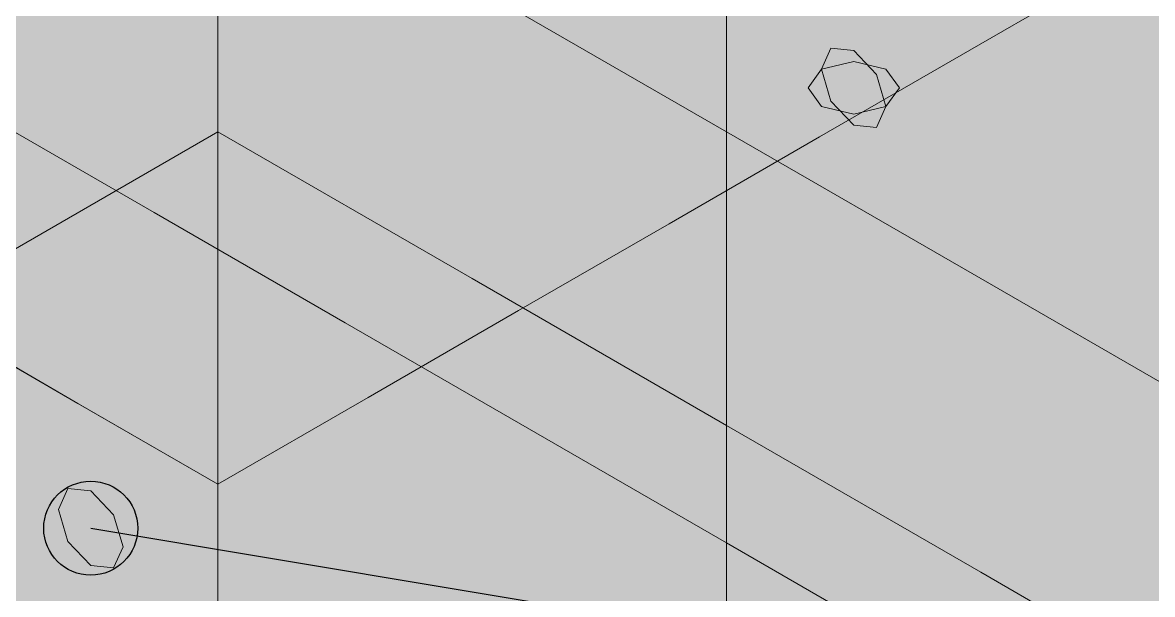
# Model space of a CAD drawing. Header units: metres. Extents: x 349021 to 349543, y 9281040 to 9281959.
# Drawn here: x 349207.2418 to 349207.4341, y 9281044.3912 to 9281044.4886 of the extents above; entities that cross this region are included whole.
import ezdxf

# ---------------------------------------------------------------- set-up
doc = ezdxf.new("R2010")
doc.units = ezdxf.units.M
doc.header["$LTSCALE"] = 0.25
doc.layers.add('ISO-3D', color=7, linetype='CONTINUOUS', lineweight=13)
doc.layers.add('ISO-3D-ARISTAS', color=250, linetype='CONTINUOUS', lineweight=13)
doc.layers.add('LLAMADAS-NUM', color=30, linetype='CONTINUOUS', lineweight=25, true_color=0xc05014)

msp = doc.modelspace()

# ---------------------------------------------------------------- linework, layer by layer
at = {"layer": 'ISO-3D', "true_color": 0x8e8d88}
for points in [[(349207.3616, 9281044.505), (349207.32913, 9281044.48625), (349207.3616, 9281044.55), (349207.32913, 9281044.53125)], [(349207.26417, 9281044.49375), (349207.2317, 9281044.475), (349207.26417, 9281044.54375), (349207.2317, 9281044.525)], [(349207.32913, 9281044.48625), (349207.29665, 9281044.4675), (349207.32913, 9281044.53125), (349207.29665, 9281044.5125)], [(349207.25118, 9281044.47375), (349207.22737, 9281044.4875), (349207.25118, 9281044.50375), (349207.22737, 9281044.5175)], [(349207.29665, 9281044.4675), (349207.26417, 9281044.44875), (349207.29665, 9281044.5125), (349207.26417, 9281044.49375)], [(349207.3616, 9281044.46), (349207.32913, 9281044.44125), (349207.3616, 9281044.505), (349207.32913, 9281044.48625)], [(349207.275, 9281044.46), (349207.25118, 9281044.47375), (349207.275, 9281044.49), (349207.25118, 9281044.50375)], [(349207.26417, 9281044.44875), (349207.2317, 9281044.43), (349207.26417, 9281044.49375), (349207.2317, 9281044.475)], [(349207.25118, 9281044.44875), (349207.22737, 9281044.4625), (349207.25118, 9281044.47375), (349207.22737, 9281044.4875)], [(349207.32913, 9281044.44125), (349207.29665, 9281044.4225), (349207.32913, 9281044.48625), (349207.29665, 9281044.4675)], [(349207.275, 9281044.435), (349207.25118, 9281044.44875), (349207.275, 9281044.46), (349207.25118, 9281044.47375)], [(349207.275, 9281044.45), (349207.2317, 9281044.425), (349207.275, 9281044.47), (349207.2317, 9281044.445)], [(349207.29665, 9281044.4225), (349207.26417, 9281044.40375), (349207.29665, 9281044.4675), (349207.26417, 9281044.44875)], [(349207.25118, 9281044.42375), (349207.22737, 9281044.4375), (349207.25118, 9281044.44875), (349207.22737, 9281044.4625)], [(349207.3616, 9281044.415), (349207.32913, 9281044.39625), (349207.3616, 9281044.46), (349207.32913, 9281044.44125)], [(349207.275, 9281044.4), (349207.2317, 9281044.375), (349207.275, 9281044.45), (349207.2317, 9281044.425)], [(349207.26417, 9281044.40375), (349207.2317, 9281044.385), (349207.26417, 9281044.44875), (349207.2317, 9281044.43)], [(349207.275, 9281044.41), (349207.25118, 9281044.42375), (349207.275, 9281044.435), (349207.25118, 9281044.44875)], [(349207.32913, 9281044.39625), (349207.29665, 9281044.3775), (349207.32913, 9281044.44125), (349207.29665, 9281044.4225)], [(349207.29665, 9281044.3775), (349207.26417, 9281044.35875), (349207.29665, 9281044.4225), (349207.26417, 9281044.40375)], [(349207.3616, 9281044.37), (349207.32913, 9281044.35125), (349207.3616, 9281044.415), (349207.32913, 9281044.39625)], [(349207.26417, 9281044.35875), (349207.2317, 9281044.34), (349207.26417, 9281044.40375), (349207.2317, 9281044.385)], [(349207.275, 9281044.35), (349207.2317, 9281044.325), (349207.275, 9281044.4), (349207.2317, 9281044.375)], [(349207.32913, 9281044.35125), (349207.29665, 9281044.3325), (349207.32913, 9281044.39625), (349207.29665, 9281044.3775)]]:
    msp.add_solid(points, dxfattribs=at)
at = {"layer": 'ISO-3D', "true_color": 0x9e9d98}
for points in [[(349207.4049, 9281044.485), (349207.3616, 9281044.51), (349207.4049, 9281044.525), (349207.3616, 9281044.55)], [(349207.41934, 9281044.47667), (349207.39047, 9281044.49333), (349207.41934, 9281044.52333), (349207.39047, 9281044.54)], [(349207.3616, 9281044.47), (349207.3183, 9281044.495), (349207.3616, 9281044.51), (349207.3183, 9281044.535)], [(349207.44821, 9281044.46), (349207.4049, 9281044.485), (349207.44821, 9281044.5), (349207.4049, 9281044.525)], [(349207.44821, 9281044.46), (349207.41934, 9281044.47667), (349207.44821, 9281044.50667), (349207.41934, 9281044.52333)], [(349207.39047, 9281044.44667), (349207.3616, 9281044.46333), (349207.39047, 9281044.49333), (349207.3616, 9281044.51)], [(349207.4049, 9281044.445), (349207.3616, 9281044.47), (349207.4049, 9281044.485), (349207.3616, 9281044.51)], [(349207.41934, 9281044.43), (349207.39047, 9281044.44667), (349207.41934, 9281044.47667), (349207.39047, 9281044.49333)], [(349207.44821, 9281044.42), (349207.4049, 9281044.445), (349207.44821, 9281044.46), (349207.4049, 9281044.485)], [(349207.44821, 9281044.41333), (349207.41934, 9281044.43), (349207.44821, 9281044.46), (349207.41934, 9281044.47667)], [(349207.26417, 9281044.41125), (349207.2317, 9281044.43), (349207.26417, 9281044.45625), (349207.2317, 9281044.475)], [(349207.3183, 9281044.425), (349207.275, 9281044.45), (349207.3183, 9281044.445), (349207.275, 9281044.47)], [(349207.39047, 9281044.4), (349207.3616, 9281044.41667), (349207.39047, 9281044.44667), (349207.3616, 9281044.46333)], [(349207.29665, 9281044.3925), (349207.26417, 9281044.41125), (349207.29665, 9281044.4375), (349207.26417, 9281044.45625)], [(349207.3183, 9281044.375), (349207.275, 9281044.4), (349207.3183, 9281044.425), (349207.275, 9281044.45)], [(349207.3616, 9281044.4), (349207.3183, 9281044.425), (349207.3616, 9281044.42), (349207.3183, 9281044.445)], [(349207.41934, 9281044.38333), (349207.39047, 9281044.4), (349207.41934, 9281044.43), (349207.39047, 9281044.44667)], [(349207.32913, 9281044.37375), (349207.29665, 9281044.3925), (349207.32913, 9281044.41875), (349207.29665, 9281044.4375)], [(349207.26417, 9281044.36625), (349207.2317, 9281044.385), (349207.26417, 9281044.41125), (349207.2317, 9281044.43)], [(349207.44821, 9281044.36667), (349207.41934, 9281044.38333), (349207.44821, 9281044.41333), (349207.41934, 9281044.43)], [(349207.3616, 9281044.35), (349207.3183, 9281044.375), (349207.3616, 9281044.4), (349207.3183, 9281044.425)], [(349207.4049, 9281044.375), (349207.3616, 9281044.4), (349207.4049, 9281044.395), (349207.3616, 9281044.42)], [(349207.3616, 9281044.355), (349207.32913, 9281044.37375), (349207.3616, 9281044.4), (349207.32913, 9281044.41875)], [(349207.39047, 9281044.35333), (349207.3616, 9281044.37), (349207.39047, 9281044.4), (349207.3616, 9281044.41667)], [(349207.29665, 9281044.3475), (349207.26417, 9281044.36625), (349207.29665, 9281044.3925), (349207.26417, 9281044.41125)], [(349207.3183, 9281044.325), (349207.275, 9281044.35), (349207.3183, 9281044.375), (349207.275, 9281044.4)], [(349207.4049, 9281044.33), (349207.3616, 9281044.355), (349207.4049, 9281044.375), (349207.3616, 9281044.4)], [(349207.4049, 9281044.325), (349207.3616, 9281044.35), (349207.4049, 9281044.375), (349207.3616, 9281044.4)], [(349207.41934, 9281044.33667), (349207.39047, 9281044.35333), (349207.41934, 9281044.38333), (349207.39047, 9281044.4)], [(349207.44821, 9281044.35), (349207.4049, 9281044.375), (349207.44821, 9281044.37), (349207.4049, 9281044.395)], [(349207.32913, 9281044.32875), (349207.29665, 9281044.3475), (349207.32913, 9281044.37375), (349207.29665, 9281044.3925)]]:
    msp.add_solid(points, dxfattribs=at)
at = {"layer": 'ISO-3D', "true_color": 0x7f7e7a}
for points in [[(349207.42863, 9281044.4987), (349207.40302, 9281044.48391), (349207.42863, 9281044.5237), (349207.40302, 9281044.50891)], [(349207.32621, 9281044.48957), (349207.3006, 9281044.47478), (349207.32621, 9281044.51957), (349207.3006, 9281044.50478)], [(349207.37742, 9281044.49413), (349207.35181, 9281044.47935), (349207.37742, 9281044.51913), (349207.35181, 9281044.50435)], [(349207.40302, 9281044.48391), (349207.37742, 9281044.46913), (349207.40302, 9281044.50891), (349207.37742, 9281044.49413)], [(349207.3006, 9281044.47478), (349207.275, 9281044.46), (349207.3006, 9281044.50478), (349207.275, 9281044.49)], [(349207.35181, 9281044.47935), (349207.32621, 9281044.46457), (349207.35181, 9281044.50435), (349207.32621, 9281044.48957)], [(349207.37742, 9281044.46913), (349207.35181, 9281044.45435), (349207.37742, 9281044.49413), (349207.35181, 9281044.47935)], [(349207.32621, 9281044.46457), (349207.3006, 9281044.44978), (349207.32621, 9281044.48957), (349207.3006, 9281044.47478)], [(349207.35181, 9281044.45435), (349207.32621, 9281044.43957), (349207.35181, 9281044.47935), (349207.32621, 9281044.46457)], [(349207.3006, 9281044.44978), (349207.275, 9281044.435), (349207.3006, 9281044.47478), (349207.275, 9281044.46)], [(349207.32621, 9281044.43957), (349207.3006, 9281044.42478), (349207.32621, 9281044.46457), (349207.3006, 9281044.44978)], [(349207.3006, 9281044.42478), (349207.275, 9281044.41), (349207.3006, 9281044.44978), (349207.275, 9281044.435)]]:
    msp.add_solid(points, dxfattribs=at)
at = {"layer": 'ISO-3D', "true_color": 0xb0aea8}
for points in [[(349207.3183, 9281044.495), (349207.275, 9281044.47), (349207.275, 9281044.52), (349207.2317, 9281044.495)], [(349207.275, 9281044.47), (349207.2317, 9281044.445), (349207.2317, 9281044.495), (349207.1884, 9281044.47)], [(349207.3616, 9281044.47), (349207.3183, 9281044.445), (349207.3183, 9281044.495), (349207.275, 9281044.47)], [(349207.26417, 9281044.45625), (349207.23531, 9281044.43958), (349207.2317, 9281044.475), (349207.20283, 9281044.45833)], [(349207.4049, 9281044.445), (349207.3616, 9281044.42), (349207.3616, 9281044.47), (349207.3183, 9281044.445)], [(349207.29665, 9281044.4375), (349207.26778, 9281044.42083), (349207.26417, 9281044.45625), (349207.23531, 9281044.43958)], [(349207.44821, 9281044.42), (349207.4049, 9281044.395), (349207.4049, 9281044.445), (349207.3616, 9281044.42)], [(349207.26778, 9281044.42083), (349207.23892, 9281044.40417), (349207.23531, 9281044.43958), (349207.20644, 9281044.42292)], [(349207.32913, 9281044.41875), (349207.30026, 9281044.40208), (349207.29665, 9281044.4375), (349207.26778, 9281044.42083)], [(349207.30026, 9281044.40208), (349207.27139, 9281044.38542), (349207.26778, 9281044.42083), (349207.23892, 9281044.40417)], [(349207.49151, 9281044.395), (349207.44821, 9281044.37), (349207.44821, 9281044.42), (349207.4049, 9281044.395)], [(349207.3616, 9281044.4), (349207.33274, 9281044.38333), (349207.32913, 9281044.41875), (349207.30026, 9281044.40208)], [(349207.27139, 9281044.38542), (349207.24252, 9281044.36875), (349207.23892, 9281044.40417), (349207.21005, 9281044.3875)], [(349207.33274, 9281044.38333), (349207.30387, 9281044.36667), (349207.30026, 9281044.40208), (349207.27139, 9281044.38542)], [(349207.4049, 9281044.375), (349207.37604, 9281044.35833), (349207.3616, 9281044.4), (349207.33274, 9281044.38333)]]:
    msp.add_solid(points, dxfattribs=at)
at = {"layer": 'ISO-3D', "true_color": 0x9e9c96}
for points in [[(349207.275, 9281044.4987), (349207.2494, 9281044.48391), (349207.2494, 9281044.51348), (349207.22379, 9281044.4987)], [(349207.32621, 9281044.4987), (349207.3006, 9281044.48391), (349207.3006, 9281044.51348), (349207.275, 9281044.4987)], [(349207.37742, 9281044.4987), (349207.35181, 9281044.48391), (349207.35181, 9281044.51348), (349207.32621, 9281044.4987)], [(349207.42863, 9281044.4987), (349207.40302, 9281044.48391), (349207.40302, 9281044.51348), (349207.37742, 9281044.4987)], [(349207.2494, 9281044.48391), (349207.22379, 9281044.46913), (349207.22379, 9281044.4987), (349207.19819, 9281044.48391)], [(349207.3006, 9281044.48391), (349207.275, 9281044.46913), (349207.275, 9281044.4987), (349207.2494, 9281044.48391)], [(349207.35181, 9281044.48391), (349207.32621, 9281044.46913), (349207.32621, 9281044.4987), (349207.3006, 9281044.48391)], [(349207.40302, 9281044.48391), (349207.37742, 9281044.46913), (349207.37742, 9281044.4987), (349207.35181, 9281044.48391)], [(349207.275, 9281044.46913), (349207.2494, 9281044.45435), (349207.2494, 9281044.48391), (349207.22379, 9281044.46913)], [(349207.32621, 9281044.46913), (349207.3006, 9281044.45435), (349207.3006, 9281044.48391), (349207.275, 9281044.46913)], [(349207.37742, 9281044.46913), (349207.35181, 9281044.45435), (349207.35181, 9281044.48391), (349207.32621, 9281044.46913)], [(349207.2494, 9281044.45435), (349207.22379, 9281044.43957), (349207.22379, 9281044.46913), (349207.19819, 9281044.45435)], [(349207.3006, 9281044.45435), (349207.275, 9281044.43957), (349207.275, 9281044.46913), (349207.2494, 9281044.45435)], [(349207.35181, 9281044.45435), (349207.32621, 9281044.43957), (349207.32621, 9281044.46913), (349207.3006, 9281044.45435)], [(349207.275, 9281044.43957), (349207.2494, 9281044.42478), (349207.2494, 9281044.45435), (349207.22379, 9281044.43957)], [(349207.32621, 9281044.43957), (349207.3006, 9281044.42478), (349207.3006, 9281044.45435), (349207.275, 9281044.43957)], [(349207.3006, 9281044.42478), (349207.275, 9281044.41), (349207.275, 9281044.43957), (349207.2494, 9281044.42478)]]:
    msp.add_solid(points, dxfattribs=at)
at = {"layer": 'ISO-3D', "true_color": 0x845437}
for points in [[(349207.38225, 9281044.48736), (349207.37934, 9281044.48429), (349207.34095, 9281044.51121), (349207.33803, 9281044.50813)], [(349207.38225, 9281044.47784), (349207.38517, 9281044.48092), (349207.34095, 9281044.50169), (349207.34387, 9281044.50476)], [(349207.42356, 9281044.46352), (349207.42064, 9281044.46044), (349207.38225, 9281044.48736), (349207.37934, 9281044.48429)], [(349207.25435, 9281044.46121), (349207.25143, 9281044.45813), (349207.21305, 9281044.48506), (349207.21013, 9281044.48198)], [(349207.42356, 9281044.45399), (349207.42647, 9281044.45707), (349207.38225, 9281044.47784), (349207.38517, 9281044.48092)], [(349207.25435, 9281044.45169), (349207.25727, 9281044.45476), (349207.21305, 9281044.47553), (349207.21596, 9281044.47861)], [(349207.46486, 9281044.43967), (349207.46194, 9281044.43659), (349207.42356, 9281044.46352), (349207.42064, 9281044.46044)], [(349207.29565, 9281044.43736), (349207.29273, 9281044.43429), (349207.25435, 9281044.46121), (349207.25143, 9281044.45813)], [(349207.46486, 9281044.43015), (349207.46778, 9281044.43323), (349207.42356, 9281044.45399), (349207.42647, 9281044.45707)], [(349207.29565, 9281044.42784), (349207.29857, 9281044.43092), (349207.25435, 9281044.45169), (349207.25727, 9281044.45476)], [(349207.33695, 9281044.41352), (349207.33404, 9281044.41044), (349207.29565, 9281044.43736), (349207.29273, 9281044.43429)], [(349207.33695, 9281044.40399), (349207.33987, 9281044.40707), (349207.29565, 9281044.42784), (349207.29857, 9281044.43092)], [(349207.37826, 9281044.38967), (349207.37534, 9281044.38659), (349207.33695, 9281044.41352), (349207.33404, 9281044.41044)], [(349207.37826, 9281044.38015), (349207.38117, 9281044.38323), (349207.33695, 9281044.40399), (349207.33987, 9281044.40707)]]:
    msp.add_solid(points, dxfattribs=at)
at = {"layer": 'ISO-3D', "true_color": 0x6c452d}
for points in [[(349207.38517, 9281044.48765), (349207.38225, 9281044.48736), (349207.34387, 9281044.5115), (349207.34095, 9281044.51121)], [(349207.37934, 9281044.47755), (349207.38225, 9281044.47784), (349207.33803, 9281044.5014), (349207.34095, 9281044.50169)], [(349207.42647, 9281044.46381), (349207.42356, 9281044.46352), (349207.38517, 9281044.48765), (349207.38225, 9281044.48736)], [(349207.25727, 9281044.4615), (349207.25435, 9281044.46121), (349207.21596, 9281044.48535), (349207.21305, 9281044.48506)], [(349207.42064, 9281044.4537), (349207.42356, 9281044.45399), (349207.37934, 9281044.47755), (349207.38225, 9281044.47784)], [(349207.25143, 9281044.4514), (349207.25435, 9281044.45169), (349207.21013, 9281044.47524), (349207.21305, 9281044.47553)], [(349207.46778, 9281044.43996), (349207.46486, 9281044.43967), (349207.42647, 9281044.46381), (349207.42356, 9281044.46352)], [(349207.29857, 9281044.43765), (349207.29565, 9281044.43736), (349207.25727, 9281044.4615), (349207.25435, 9281044.46121)], [(349207.46194, 9281044.42986), (349207.46486, 9281044.43015), (349207.42064, 9281044.4537), (349207.42356, 9281044.45399)], [(349207.29273, 9281044.42755), (349207.29565, 9281044.42784), (349207.25143, 9281044.4514), (349207.25435, 9281044.45169)], [(349207.33987, 9281044.41381), (349207.33695, 9281044.41352), (349207.29857, 9281044.43765), (349207.29565, 9281044.43736)], [(349207.33404, 9281044.4037), (349207.33695, 9281044.40399), (349207.29273, 9281044.42755), (349207.29565, 9281044.42784)], [(349207.38117, 9281044.38996), (349207.37826, 9281044.38967), (349207.33987, 9281044.41381), (349207.33695, 9281044.41352)], [(349207.37534, 9281044.37986), (349207.37826, 9281044.38015), (349207.33404, 9281044.4037), (349207.33695, 9281044.40399)]]:
    msp.add_solid(points, dxfattribs=at)
at = {"layer": 'ISO-3D', "true_color": 0x5c3b26}
for points in [[(349207.38638, 9281044.48498), (349207.38517, 9281044.48765), (349207.34508, 9281044.50883), (349207.34387, 9281044.5115)], [(349207.37813, 9281044.48022), (349207.37934, 9281044.47755), (349207.33683, 9281044.50407), (349207.33803, 9281044.5014)], [(349207.42768, 9281044.46114), (349207.42647, 9281044.46381), (349207.38638, 9281044.48498), (349207.38517, 9281044.48765)], [(349207.25847, 9281044.45883), (349207.25727, 9281044.4615), (349207.21717, 9281044.48268), (349207.21596, 9281044.48535)], [(349207.41943, 9281044.45637), (349207.42064, 9281044.4537), (349207.37813, 9281044.48022), (349207.37934, 9281044.47755)], [(349207.25022, 9281044.45407), (349207.25143, 9281044.4514), (349207.20892, 9281044.47791), (349207.21013, 9281044.47524)], [(349207.46898, 9281044.43729), (349207.46778, 9281044.43996), (349207.42768, 9281044.46114), (349207.42647, 9281044.46381)], [(349207.29978, 9281044.43498), (349207.29857, 9281044.43765), (349207.25847, 9281044.45883), (349207.25727, 9281044.4615)], [(349207.46073, 9281044.43253), (349207.46194, 9281044.42986), (349207.41943, 9281044.45637), (349207.42064, 9281044.4537)], [(349207.29153, 9281044.43022), (349207.29273, 9281044.42755), (349207.25022, 9281044.45407), (349207.25143, 9281044.4514)], [(349207.34108, 9281044.41114), (349207.33987, 9281044.41381), (349207.29978, 9281044.43498), (349207.29857, 9281044.43765)], [(349207.33283, 9281044.40637), (349207.33404, 9281044.4037), (349207.29153, 9281044.43022), (349207.29273, 9281044.42755)], [(349207.38238, 9281044.38729), (349207.38117, 9281044.38996), (349207.34108, 9281044.41114), (349207.33987, 9281044.41381)], [(349207.37413, 9281044.38253), (349207.37534, 9281044.37986), (349207.33283, 9281044.40637), (349207.33404, 9281044.4037)]]:
    msp.add_solid(points, dxfattribs=at)
at = {"layer": 'ISO-3D', "true_color": 0x7e5035}
for points in [[(349207.38517, 9281044.48092), (349207.38638, 9281044.48498), (349207.34387, 9281044.50476), (349207.34508, 9281044.50883)], [(349207.37934, 9281044.48429), (349207.37813, 9281044.48022), (349207.33803, 9281044.50813), (349207.33683, 9281044.50407)], [(349207.42064, 9281044.46044), (349207.41943, 9281044.45637), (349207.37934, 9281044.48429), (349207.37813, 9281044.48022)], [(349207.42647, 9281044.45707), (349207.42768, 9281044.46114), (349207.38517, 9281044.48092), (349207.38638, 9281044.48498)], [(349207.25143, 9281044.45813), (349207.25022, 9281044.45407), (349207.21013, 9281044.48198), (349207.20892, 9281044.47791)], [(349207.25727, 9281044.45476), (349207.25847, 9281044.45883), (349207.21596, 9281044.47861), (349207.21717, 9281044.48268)], [(349207.46194, 9281044.43659), (349207.46073, 9281044.43253), (349207.42064, 9281044.46044), (349207.41943, 9281044.45637)], [(349207.46778, 9281044.43323), (349207.46898, 9281044.43729), (349207.42647, 9281044.45707), (349207.42768, 9281044.46114)], [(349207.29857, 9281044.43092), (349207.29978, 9281044.43498), (349207.25727, 9281044.45476), (349207.25847, 9281044.45883)], [(349207.29273, 9281044.43429), (349207.29153, 9281044.43022), (349207.25143, 9281044.45813), (349207.25022, 9281044.45407)], [(349207.33404, 9281044.41044), (349207.33283, 9281044.40637), (349207.29273, 9281044.43429), (349207.29153, 9281044.43022)], [(349207.33987, 9281044.40707), (349207.34108, 9281044.41114), (349207.29857, 9281044.43092), (349207.29978, 9281044.43498)], [(349207.37534, 9281044.38659), (349207.37413, 9281044.38253), (349207.33404, 9281044.41044), (349207.33283, 9281044.40637)], [(349207.38117, 9281044.38323), (349207.38238, 9281044.38729), (349207.33987, 9281044.40707), (349207.34108, 9281044.41114)]]:
    msp.add_solid(points, dxfattribs=at)
at = {"layer": 'ISO-3D', "true_color": 0x66635e}
for points in [[(349207.38325, 9281044.50199), (349207.37775, 9281044.50068), (349207.38325, 9281044.48199), (349207.37775, 9281044.48068)], [(349207.38325, 9281044.49301), (349207.38875, 9281044.49433), (349207.38325, 9281044.47301), (349207.38875, 9281044.47432)]]:
    msp.add_solid(points, dxfattribs=at)
at = {"layer": 'ISO-3D', "true_color": 0x6c6964}
for points in [[(349207.38875, 9281044.50068), (349207.38325, 9281044.50199), (349207.38875, 9281044.48068), (349207.38325, 9281044.48199)], [(349207.37775, 9281044.49433), (349207.38325, 9281044.49301), (349207.37775, 9281044.47432), (349207.38325, 9281044.47301)]]:
    msp.add_solid(points, dxfattribs=at)
at = {"layer": 'ISO-3D', "true_color": 0x513422}
for points in [[(349207.37413, 9281044.497), (349207.37534, 9281044.49967), (349207.33283, 9281044.47315), (349207.33404, 9281044.47582)], [(349207.38238, 9281044.49223), (349207.38117, 9281044.48956), (349207.34108, 9281044.46839), (349207.33987, 9281044.46572)], [(349207.33283, 9281044.47315), (349207.33404, 9281044.47582), (349207.29153, 9281044.4493), (349207.29273, 9281044.45197)], [(349207.34108, 9281044.46839), (349207.33987, 9281044.46572), (349207.29978, 9281044.44454), (349207.29857, 9281044.44187)], [(349207.29153, 9281044.4493), (349207.29273, 9281044.45197), (349207.25022, 9281044.42546), (349207.25143, 9281044.42813)], [(349207.46073, 9281044.447), (349207.46194, 9281044.44967), (349207.41943, 9281044.42315), (349207.42064, 9281044.42582)], [(349207.29978, 9281044.44454), (349207.29857, 9281044.44187), (349207.25847, 9281044.4207), (349207.25727, 9281044.41803)], [(349207.46898, 9281044.44223), (349207.46778, 9281044.43956), (349207.42768, 9281044.41839), (349207.42647, 9281044.41572)], [(349207.25022, 9281044.42546), (349207.25143, 9281044.42813), (349207.20892, 9281044.40161), (349207.21013, 9281044.40428)], [(349207.41943, 9281044.42315), (349207.42064, 9281044.42582), (349207.37813, 9281044.3993), (349207.37934, 9281044.40197)], [(349207.25847, 9281044.4207), (349207.25727, 9281044.41803), (349207.21717, 9281044.39685), (349207.21596, 9281044.39418)], [(349207.42768, 9281044.41839), (349207.42647, 9281044.41572), (349207.38638, 9281044.39454), (349207.38517, 9281044.39187)], [(349207.37813, 9281044.3993), (349207.37934, 9281044.40197), (349207.33683, 9281044.37546), (349207.33803, 9281044.37813)], [(349207.38638, 9281044.39454), (349207.38517, 9281044.39187), (349207.34508, 9281044.3707), (349207.34387, 9281044.36803)]]:
    msp.add_solid(points, dxfattribs=at)
at = {"layer": 'ISO-3D', "true_color": 0x70482f}
for points in [[(349207.37534, 9281044.49967), (349207.37826, 9281044.49938), (349207.33404, 9281044.47582), (349207.33695, 9281044.47553)], [(349207.38117, 9281044.48956), (349207.37826, 9281044.48985), (349207.33987, 9281044.46572), (349207.33695, 9281044.46601)], [(349207.33404, 9281044.47582), (349207.33695, 9281044.47553), (349207.29273, 9281044.45197), (349207.29565, 9281044.45169)], [(349207.33987, 9281044.46572), (349207.33695, 9281044.46601), (349207.29857, 9281044.44187), (349207.29565, 9281044.44216)], [(349207.29273, 9281044.45197), (349207.29565, 9281044.45169), (349207.25143, 9281044.42813), (349207.25435, 9281044.42784)], [(349207.46194, 9281044.44967), (349207.46486, 9281044.44938), (349207.42064, 9281044.42582), (349207.42356, 9281044.42553)], [(349207.29857, 9281044.44187), (349207.29565, 9281044.44216), (349207.25727, 9281044.41803), (349207.25435, 9281044.41831)], [(349207.46778, 9281044.43956), (349207.46486, 9281044.43985), (349207.42647, 9281044.41572), (349207.42356, 9281044.41601)], [(349207.25143, 9281044.42813), (349207.25435, 9281044.42784), (349207.21013, 9281044.40428), (349207.21305, 9281044.40399)], [(349207.42064, 9281044.42582), (349207.42356, 9281044.42553), (349207.37934, 9281044.40197), (349207.38225, 9281044.40169)], [(349207.25727, 9281044.41803), (349207.25435, 9281044.41831), (349207.21596, 9281044.39418), (349207.21305, 9281044.39447)], [(349207.42647, 9281044.41572), (349207.42356, 9281044.41601), (349207.38517, 9281044.39187), (349207.38225, 9281044.39216)], [(349207.37934, 9281044.40197), (349207.38225, 9281044.40169), (349207.33803, 9281044.37813), (349207.34095, 9281044.37784)], [(349207.38517, 9281044.39187), (349207.38225, 9281044.39216), (349207.34387, 9281044.36803), (349207.34095, 9281044.36831)]]:
    msp.add_solid(points, dxfattribs=at)
at = {"layer": 'ISO-3D', "true_color": 0x805135}
for points in [[(349207.37826, 9281044.49938), (349207.38117, 9281044.4963), (349207.33695, 9281044.47553), (349207.33987, 9281044.47245)], [(349207.37826, 9281044.48985), (349207.37534, 9281044.49293), (349207.33695, 9281044.46601), (349207.33404, 9281044.46909)], [(349207.33695, 9281044.47553), (349207.33987, 9281044.47245), (349207.29565, 9281044.45169), (349207.29857, 9281044.44861)], [(349207.33695, 9281044.46601), (349207.33404, 9281044.46909), (349207.29565, 9281044.44216), (349207.29273, 9281044.44524)], [(349207.29565, 9281044.45169), (349207.29857, 9281044.44861), (349207.25435, 9281044.42784), (349207.25727, 9281044.42476)], [(349207.46486, 9281044.44938), (349207.46778, 9281044.4463), (349207.42356, 9281044.42553), (349207.42647, 9281044.42245)], [(349207.29565, 9281044.44216), (349207.29273, 9281044.44524), (349207.25435, 9281044.41831), (349207.25143, 9281044.42139)], [(349207.46486, 9281044.43985), (349207.46194, 9281044.44293), (349207.42356, 9281044.41601), (349207.42064, 9281044.41909)], [(349207.25435, 9281044.42784), (349207.25727, 9281044.42476), (349207.21305, 9281044.40399), (349207.21596, 9281044.40091)], [(349207.42356, 9281044.42553), (349207.42647, 9281044.42245), (349207.38225, 9281044.40169), (349207.38517, 9281044.39861)], [(349207.25435, 9281044.41831), (349207.25143, 9281044.42139), (349207.21305, 9281044.39447), (349207.21013, 9281044.39755)], [(349207.42356, 9281044.41601), (349207.42064, 9281044.41909), (349207.38225, 9281044.39216), (349207.37934, 9281044.39524)], [(349207.38225, 9281044.40169), (349207.38517, 9281044.39861), (349207.34095, 9281044.37784), (349207.34387, 9281044.37476)], [(349207.38225, 9281044.39216), (349207.37934, 9281044.39524), (349207.34095, 9281044.36831), (349207.33803, 9281044.37139)]]:
    msp.add_solid(points, dxfattribs=at)
at = {"layer": 'ISO-3D', "true_color": 0x504d4a}
for points in [[(349207.37775, 9281044.50068), (349207.37548, 9281044.4975), (349207.37775, 9281044.48068), (349207.37548, 9281044.4775)], [(349207.38875, 9281044.49433), (349207.39103, 9281044.4975), (349207.38875, 9281044.47432), (349207.39103, 9281044.4775)]]:
    msp.add_solid(points, dxfattribs=at)
at = {"layer": 'ISO-3D', "true_color": 0x5e5b56}
for points in [[(349207.39103, 9281044.4975), (349207.38875, 9281044.50068), (349207.39103, 9281044.4775), (349207.38875, 9281044.48068)], [(349207.37548, 9281044.4975), (349207.37775, 9281044.49433), (349207.37548, 9281044.4775), (349207.37775, 9281044.47432)]]:
    msp.add_solid(points, dxfattribs=at)
at = {"layer": 'ISO-3D', "true_color": 0x734930}
for points in [[(349207.37534, 9281044.49293), (349207.37413, 9281044.497), (349207.33404, 9281044.46909), (349207.33283, 9281044.47315)], [(349207.38117, 9281044.4963), (349207.38238, 9281044.49223), (349207.33987, 9281044.47245), (349207.34108, 9281044.46839)], [(349207.33404, 9281044.46909), (349207.33283, 9281044.47315), (349207.29273, 9281044.44524), (349207.29153, 9281044.4493)], [(349207.33987, 9281044.47245), (349207.34108, 9281044.46839), (349207.29857, 9281044.44861), (349207.29978, 9281044.44454)], [(349207.29273, 9281044.44524), (349207.29153, 9281044.4493), (349207.25143, 9281044.42139), (349207.25022, 9281044.42546)], [(349207.29857, 9281044.44861), (349207.29978, 9281044.44454), (349207.25727, 9281044.42476), (349207.25847, 9281044.4207)], [(349207.46194, 9281044.44293), (349207.46073, 9281044.447), (349207.42064, 9281044.41909), (349207.41943, 9281044.42315)], [(349207.46778, 9281044.4463), (349207.46898, 9281044.44223), (349207.42647, 9281044.42245), (349207.42768, 9281044.41839)], [(349207.25143, 9281044.42139), (349207.25022, 9281044.42546), (349207.21013, 9281044.39755), (349207.20892, 9281044.40161)], [(349207.25727, 9281044.42476), (349207.25847, 9281044.4207), (349207.21596, 9281044.40091), (349207.21717, 9281044.39685)], [(349207.42064, 9281044.41909), (349207.41943, 9281044.42315), (349207.37934, 9281044.39524), (349207.37813, 9281044.3993)], [(349207.42647, 9281044.42245), (349207.42768, 9281044.41839), (349207.38517, 9281044.39861), (349207.38638, 9281044.39454)], [(349207.37934, 9281044.39524), (349207.37813, 9281044.3993), (349207.33803, 9281044.37139), (349207.33683, 9281044.37546)], [(349207.38517, 9281044.39861), (349207.38638, 9281044.39454), (349207.34387, 9281044.37476), (349207.34508, 9281044.3707)]]:
    msp.add_solid(points, dxfattribs=at)
at = {"layer": 'ISO-3D', "true_color": 0x4b4946}
for points in [[(349207.37775, 9281044.48068), (349207.37936, 9281044.48424), (349207.33445, 9281044.45568), (349207.33606, 9281044.45924)], [(349207.38875, 9281044.47432), (349207.38714, 9281044.47076), (349207.34545, 9281044.44933), (349207.34384, 9281044.44576)], [(349207.33445, 9281044.45568), (349207.33606, 9281044.45924), (349207.29115, 9281044.43067), (349207.29276, 9281044.43424)], [(349207.34545, 9281044.44933), (349207.34384, 9281044.44576), (349207.30215, 9281044.42433), (349207.30054, 9281044.42076)], [(349207.29115, 9281044.43067), (349207.29276, 9281044.43424), (349207.24785, 9281044.40567), (349207.24946, 9281044.40924)], [(349207.30215, 9281044.42433), (349207.30054, 9281044.42076), (349207.25885, 9281044.39933), (349207.25724, 9281044.39576)]]:
    msp.add_solid(points, dxfattribs=at)
at = {"layer": 'ISO-3D', "true_color": 0x686560}
for points in [[(349207.37936, 9281044.48424), (349207.38325, 9281044.48385), (349207.33606, 9281044.45924), (349207.33995, 9281044.45885)], [(349207.38714, 9281044.47076), (349207.38325, 9281044.47115), (349207.34384, 9281044.44576), (349207.33995, 9281044.44615)], [(349207.33606, 9281044.45924), (349207.33995, 9281044.45885), (349207.29276, 9281044.43424), (349207.29665, 9281044.43385)], [(349207.34384, 9281044.44576), (349207.33995, 9281044.44615), (349207.30054, 9281044.42076), (349207.29665, 9281044.42115)], [(349207.29276, 9281044.43424), (349207.29665, 9281044.43385), (349207.24946, 9281044.40924), (349207.25335, 9281044.40885)], [(349207.30054, 9281044.42076), (349207.29665, 9281044.42115), (349207.25724, 9281044.39576), (349207.25335, 9281044.39615)]]:
    msp.add_solid(points, dxfattribs=at)
at = {"layer": 'ISO-3D', "true_color": 0x77736d}
for points in [[(349207.38325, 9281044.48385), (349207.38714, 9281044.47975), (349207.33995, 9281044.45885), (349207.34384, 9281044.45475)], [(349207.38325, 9281044.47115), (349207.37936, 9281044.47525), (349207.33995, 9281044.44615), (349207.33606, 9281044.45025)], [(349207.33995, 9281044.45885), (349207.34384, 9281044.45475), (349207.29665, 9281044.43385), (349207.30054, 9281044.42975)], [(349207.33995, 9281044.44615), (349207.33606, 9281044.45025), (349207.29665, 9281044.42115), (349207.29276, 9281044.42525)], [(349207.29665, 9281044.43385), (349207.30054, 9281044.42975), (349207.25335, 9281044.40885), (349207.25724, 9281044.40475)], [(349207.29665, 9281044.42115), (349207.29276, 9281044.42525), (349207.25335, 9281044.39615), (349207.24946, 9281044.40025)]]:
    msp.add_solid(points, dxfattribs=at)
at = {"layer": 'ISO-3D', "true_color": 0x67645f}
for points in [[(349207.38325, 9281044.4775), (349207.37775, 9281044.48068), (349207.37936, 9281044.48424)], [(349207.38325, 9281044.4775), (349207.37936, 9281044.48424), (349207.38325, 9281044.48385)], [(349207.38325, 9281044.4775), (349207.38325, 9281044.48385), (349207.38714, 9281044.47975)], [(349207.38325, 9281044.4775), (349207.37936, 9281044.47525), (349207.37775, 9281044.48068)], [(349207.38325, 9281044.4775), (349207.38714, 9281044.47975), (349207.38875, 9281044.47432)], [(349207.38325, 9281044.4775), (349207.38325, 9281044.47115), (349207.37936, 9281044.47525)], [(349207.38325, 9281044.4775), (349207.38714, 9281044.47076), (349207.38325, 9281044.47115)], [(349207.38325, 9281044.4775), (349207.38875, 9281044.47432), (349207.38714, 9281044.47076)], [(349207.25335, 9281044.4025), (349207.24785, 9281044.40567), (349207.24946, 9281044.40924)], [(349207.25335, 9281044.4025), (349207.24946, 9281044.40924), (349207.25335, 9281044.40885)], [(349207.25335, 9281044.4025), (349207.25335, 9281044.40885), (349207.25724, 9281044.40475)], [(349207.25335, 9281044.4025), (349207.24946, 9281044.40025), (349207.24785, 9281044.40567)], [(349207.25335, 9281044.4025), (349207.25724, 9281044.40475), (349207.25885, 9281044.39933)], [(349207.25335, 9281044.4025), (349207.25335, 9281044.39615), (349207.24946, 9281044.40025)], [(349207.25335, 9281044.4025), (349207.25724, 9281044.39576), (349207.25335, 9281044.39615)], [(349207.25335, 9281044.4025), (349207.25885, 9281044.39933), (349207.25724, 9281044.39576)]]:
    msp.add_solid(points, dxfattribs=at)
at = {"layer": 'ISO-3D', "true_color": 0x736f6a}
for points in [[(349207.38325, 9281044.4775), (349207.38325, 9281044.48199), (349207.37775, 9281044.48068)], [(349207.38325, 9281044.4775), (349207.38875, 9281044.48068), (349207.38325, 9281044.48199)], [(349207.38325, 9281044.4775), (349207.37775, 9281044.48068), (349207.37548, 9281044.4775)], [(349207.38325, 9281044.4775), (349207.39103, 9281044.4775), (349207.38875, 9281044.48068)], [(349207.38325, 9281044.4775), (349207.37548, 9281044.4775), (349207.37775, 9281044.47432)], [(349207.38325, 9281044.4775), (349207.37775, 9281044.47432), (349207.38325, 9281044.47301)], [(349207.38325, 9281044.4775), (349207.38875, 9281044.47432), (349207.39103, 9281044.4775)], [(349207.38325, 9281044.4775), (349207.38325, 9281044.47301), (349207.38875, 9281044.47432)]]:
    msp.add_solid(points, dxfattribs=at)
at = {"layer": 'ISO-3D', "true_color": 0x6b6762}
for points in [[(349207.37936, 9281044.47525), (349207.37775, 9281044.48068), (349207.33606, 9281044.45025), (349207.33445, 9281044.45568)], [(349207.38714, 9281044.47975), (349207.38875, 9281044.47432), (349207.34384, 9281044.45475), (349207.34545, 9281044.44933)], [(349207.33606, 9281044.45025), (349207.33445, 9281044.45568), (349207.29276, 9281044.42525), (349207.29115, 9281044.43067)], [(349207.34384, 9281044.45475), (349207.34545, 9281044.44933), (349207.30054, 9281044.42975), (349207.30215, 9281044.42433)], [(349207.29276, 9281044.42525), (349207.29115, 9281044.43067), (349207.24946, 9281044.40025), (349207.24785, 9281044.40567)], [(349207.30054, 9281044.42975), (349207.30215, 9281044.42433), (349207.25724, 9281044.40475), (349207.25885, 9281044.39933)]]:
    msp.add_solid(points, dxfattribs=at)
at = {"layer": 'ISO-3D-ARISTAS', "color": 250}
for p, q in [((349207.3616, 9281044.46333), (349207.3616, 9281044.51)), ((349207.3616, 9281044.505), (349207.3616, 9281044.46)), ((349207.42863, 9281044.4987), (349207.40302, 9281044.48391)), ((349207.42863, 9281044.4987), (349207.40302, 9281044.48391)), ((349207.3616, 9281044.47), (349207.3183, 9281044.495)), ((349207.3183, 9281044.495), (349207.3616, 9281044.47)), ((349207.275, 9281044.46), (349207.275, 9281044.49)), ((349207.275, 9281044.49), (349207.275, 9281044.46)), ((349207.40302, 9281044.48391), (349207.37742, 9281044.46913)), ((349207.40302, 9281044.48391), (349207.37742, 9281044.46913)), ((349207.37775, 9281044.48068), (349207.37936, 9281044.48424)), ((349207.37775, 9281044.48068), (349207.37936, 9281044.48424)), ((349207.37936, 9281044.48424), (349207.38325, 9281044.48385)), ((349207.37936, 9281044.48424), (349207.38325, 9281044.48385)), ((349207.38325, 9281044.48385), (349207.38714, 9281044.47975)), ((349207.38325, 9281044.48385), (349207.38714, 9281044.47975)), ((349207.38325, 9281044.48199), (349207.37775, 9281044.48068)), ((349207.37775, 9281044.48068), (349207.38325, 9281044.48199)), ((349207.38875, 9281044.48068), (349207.38325, 9281044.48199)), ((349207.38325, 9281044.48199), (349207.38875, 9281044.48068)), ((349207.37775, 9281044.48068), (349207.37548, 9281044.4775)), ((349207.37548, 9281044.4775), (349207.37775, 9281044.48068)), ((349207.37936, 9281044.47525), (349207.37775, 9281044.48068)), ((349207.37936, 9281044.47525), (349207.37775, 9281044.48068)), ((349207.38714, 9281044.47975), (349207.38875, 9281044.47432)), ((349207.38714, 9281044.47975), (349207.38875, 9281044.47432)), ((349207.39103, 9281044.4775), (349207.38875, 9281044.48068)), ((349207.38875, 9281044.48068), (349207.39103, 9281044.4775)), ((349207.37548, 9281044.4775), (349207.37775, 9281044.47432)), ((349207.37775, 9281044.47432), (349207.37548, 9281044.4775)), ((349207.38875, 9281044.47432), (349207.39103, 9281044.4775)), ((349207.39103, 9281044.4775), (349207.38875, 9281044.47432)), ((349207.2317, 9281044.475), (349207.26417, 9281044.45625)), ((349207.2317, 9281044.475), (349207.26417, 9281044.45625)), ((349207.37775, 9281044.47432), (349207.38325, 9281044.47301)), ((349207.38325, 9281044.47301), (349207.37775, 9281044.47432)), ((349207.38325, 9281044.47115), (349207.37936, 9281044.47525)), ((349207.38325, 9281044.47115), (349207.37936, 9281044.47525)), ((349207.38325, 9281044.47301), (349207.38875, 9281044.47432)), ((349207.38875, 9281044.47432), (349207.38325, 9281044.47301)), ((349207.38875, 9281044.47432), (349207.38714, 9281044.47076)), ((349207.38875, 9281044.47432), (349207.38714, 9281044.47076)), ((349207.275, 9281044.47), (349207.2317, 9281044.445)), ((349207.2317, 9281044.445), (349207.275, 9281044.47)), ((349207.3183, 9281044.445), (349207.275, 9281044.47)), ((349207.275, 9281044.47), (349207.275, 9281044.45)), ((349207.275, 9281044.45), (349207.275, 9281044.47)), ((349207.275, 9281044.47), (349207.3183, 9281044.445)), ((349207.4049, 9281044.445), (349207.3616, 9281044.47)), ((349207.3616, 9281044.47), (349207.4049, 9281044.445)), ((349207.38714, 9281044.47076), (349207.38325, 9281044.47115)), ((349207.38714, 9281044.47076), (349207.38325, 9281044.47115)), ((349207.37742, 9281044.46913), (349207.35181, 9281044.45435)), ((349207.37742, 9281044.46913), (349207.35181, 9281044.45435)), ((349207.3616, 9281044.41667), (349207.3616, 9281044.46333)), ((349207.275, 9281044.435), (349207.275, 9281044.46)), ((349207.275, 9281044.46), (349207.275, 9281044.435)), ((349207.3616, 9281044.46), (349207.3616, 9281044.415)), ((349207.26417, 9281044.45625), (349207.29665, 9281044.4375)), ((349207.26417, 9281044.45625), (349207.29665, 9281044.4375)), ((349207.35181, 9281044.45435), (349207.32621, 9281044.43957)), ((349207.35181, 9281044.45435), (349207.32621, 9281044.43957)), ((349207.275, 9281044.45), (349207.275, 9281044.4)), ((349207.275, 9281044.4), (349207.275, 9281044.45)), ((349207.3616, 9281044.42), (349207.3183, 9281044.445)), ((349207.3183, 9281044.445), (349207.3616, 9281044.42)), ((349207.44821, 9281044.42), (349207.4049, 9281044.445)), ((349207.4049, 9281044.445), (349207.44821, 9281044.42)), ((349207.2494, 9281044.42478), (349207.22379, 9281044.43957)), ((349207.32621, 9281044.43957), (349207.3006, 9281044.42478)), ((349207.32621, 9281044.43957), (349207.3006, 9281044.42478)), ((349207.25118, 9281044.42375), (349207.22737, 9281044.4375)), ((349207.29665, 9281044.4375), (349207.32913, 9281044.41875)), ((349207.29665, 9281044.4375), (349207.32913, 9281044.41875)), ((349207.275, 9281044.41), (349207.275, 9281044.435)), ((349207.275, 9281044.435), (349207.275, 9281044.41)), ((349207.275, 9281044.41), (349207.2494, 9281044.42478)), ((349207.275, 9281044.41), (349207.25118, 9281044.42375)), ((349207.3006, 9281044.42478), (349207.275, 9281044.41)), ((349207.3006, 9281044.42478), (349207.275, 9281044.41)), ((349207.4049, 9281044.395), (349207.3616, 9281044.42)), ((349207.3616, 9281044.42), (349207.4049, 9281044.395)), ((349207.32913, 9281044.41875), (349207.3616, 9281044.4)), ((349207.32913, 9281044.41875), (349207.3616, 9281044.4)), ((349207.3616, 9281044.37), (349207.3616, 9281044.41667)), ((349207.3616, 9281044.415), (349207.3616, 9281044.37)), ((349207.24946, 9281044.40924), (349207.24785, 9281044.40567)), ((349207.24785, 9281044.40567), (349207.24946, 9281044.40924)), ((349207.25335, 9281044.40885), (349207.24946, 9281044.40924)), ((349207.24946, 9281044.40924), (349207.25335, 9281044.40885)), ((349207.25724, 9281044.40475), (349207.25335, 9281044.40885)), ((349207.25335, 9281044.40885), (349207.25724, 9281044.40475)), ((349207.24785, 9281044.40567), (349207.24946, 9281044.40025)), ((349207.24946, 9281044.40025), (349207.24785, 9281044.40567)), ((349207.25885, 9281044.39933), (349207.25724, 9281044.40475)), ((349207.25724, 9281044.40475), (349207.25885, 9281044.39933)), ((349207.24946, 9281044.40025), (349207.25335, 9281044.39615)), ((349207.25335, 9281044.39615), (349207.24946, 9281044.40025)), ((349207.25724, 9281044.39576), (349207.25885, 9281044.39933)), ((349207.25885, 9281044.39933), (349207.25724, 9281044.39576)), ((349207.275, 9281044.4), (349207.275, 9281044.35)), ((349207.275, 9281044.35), (349207.275, 9281044.4)), ((349207.3616, 9281044.4), (349207.4049, 9281044.375)), ((349207.3616, 9281044.4), (349207.4049, 9281044.375)), ((349207.25335, 9281044.39615), (349207.25724, 9281044.39576)), ((349207.25724, 9281044.39576), (349207.25335, 9281044.39615)), ((349207.44821, 9281044.37), (349207.4049, 9281044.395)), ((349207.4049, 9281044.395), (349207.44821, 9281044.37))]:
    msp.add_line(p, q, dxfattribs=at)
at = {"layer": 'LLAMADAS-NUM'}
msp.add_line((349207.25335, 9281044.4025), (349207.45389, 9281044.36908), dxfattribs=at)
msp.add_circle((349207.25335, 9281044.4025), 0.008, dxfattribs=at)

doc.saveas('drawing.dxf')
